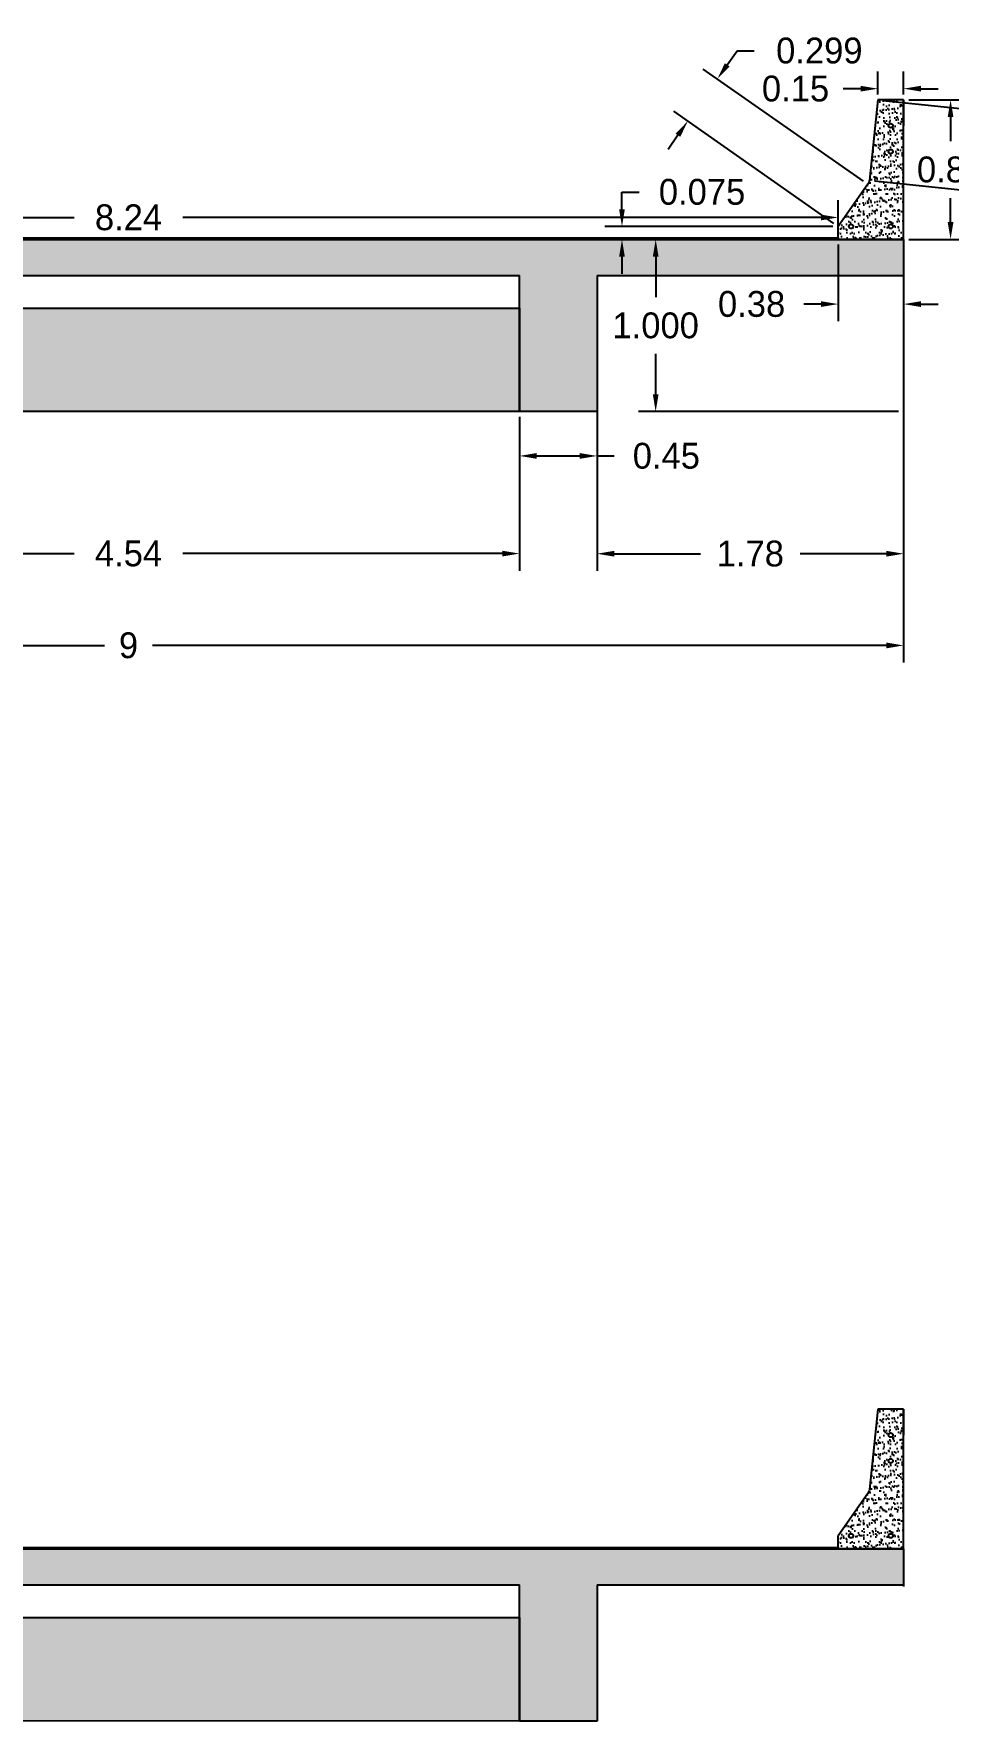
# Model space of a CAD drawing. Header units: metres. Extents: x 248.2 to 317, y 135.1 to 155.7.
# Drawn here: x 259.03 to 264.34, y 135.09 to 144.89 of the extents above; entities that cross this region are included whole.
import ezdxf

# ---------------------------------------------------------------- set-up
doc = ezdxf.new("R2010")
doc.units = ezdxf.units.M
doc.header["$LTSCALE"] = 0.001
for name, color, linetype in [('BARREIRA', 5, 'Continuous'), ('COTAS', 30, 'Continuous'), ('LONG. E TAB.', 3, 'Continuous'), ('PAVIMENTO', 250, 'Continuous'), ('Transversina', 205, 'Continuous')]:
    doc.layers.add(name, color=color, linetype=linetype)
doc.dimstyles.new('Annotative', dxfattribs={"dimtxt": 0.15, "dimasz": 0.1, "dimexe": 0.1, "dimexo": 0.03, "dimgap": 0.09, "dimtad": 0, "dimtih": 1, "dimtoh": 1, "dimdec": 3, "dimzin": 0, "dimdsep": 46, "dimtxsty": 'Standard', "dimcen": 0.09, "dimadec": 0, "dimazin": 0, "dimtfac": 1, "dimtdec": 3, "dimtofl": 0, "dimtmove": 0, "dimatfit": 3, "dimfxl": 1, "dimtolj": 1, "dimtzin": 0, "dimarcsym": 1})
pattern_1 = [(50, (0, -7.6006), (0.18218467, -0.015939086), [0.01905, -0.20955]), (355, (0, -7.6006), (-0.03524342, 0.19105685), [0.01524, -0.16764058]), (100.451445, (0.01518, -7.60192), (0.14694125, 0.17511775), [0.01619001, -0.17809024]), (46.1842, (0, -7.5498), (0.27107904, -0.04204233), [0.028575, -0.314325]), (96.63556, (0.0226, -7.5533), (0.23740413, 0.24742612), [0.02428502, -0.2671356]), (351.18415, (0, -7.5498), (0.23740413, 0.24742612), [0.02285997, -0.25145973]), (21, (0.0254, -7.5625), (0.15161439, -0.1022652), [0.01905, -0.20955]), (326, (0.0254, -7.5625), (0.06180203, 0.18418797), [0.01524, -0.16764]), (71.451445, (0.03803, -7.57102), (0.21341642, 0.08192277), [0.01619001, -0.17808994]), (37.5, (0, -7.600596), (0.003088603, 0.084555039), [0, -0.165608, 0, -0.17018, 0, -0.168275]), (7.5, (0, -7.6006), (0.066819663, 0.100180575), [0, -0.097028, 0, -0.161798, 0, -0.064135]), (327.5, (-0.05664, -7.600596), (0.135590595, -0.005728744), [0, -0.0635, 0, -0.19812, 0, -0.26289]), (317.5, (-0.08204, -7.6006), (0.14812918, 0.02542649), [0, -0.08255, 0, -0.131572, 0, -0.18669])]

# ---------------------------------------------------------------- blocks, each defined once
blk = doc.blocks.new('*D7')
at = {"layer": 'COTAS', "color": 0, "lineweight": -2, "ltscale": 80, "transparency": 16777216}
for p, q in [((255.0806, 143.4558), (255.0806, 141.2388)), ((264.0806, 143.4458), (264.0806, 141.2388)), ((255.1806, 141.3388), (259.4406, 141.3388)), ((263.9806, 141.3388), (259.7206, 141.3388))]:
    blk.add_line(p, q, dxfattribs=at)
at = {"layer": 'COTAS', "color": 0, "ltscale": 80, "transparency": 16777216}
for points in [[(255.1806, 141.3554), (255.1806, 141.3221), (255.0806, 141.3388)], [(263.9806, 141.3554), (263.9806, 141.3221), (264.0806, 141.3388)]]:
    blk.add_solid(points, dxfattribs=at)
at = {"layer": 'Defpoints', "color": 0, "ltscale": 80, "transparency": 16777216}
for p in [(255.0806, 143.4858), (264.0806, 143.4758), (264.0806, 141.3388)]:
    blk.add_point(p, dxfattribs=at)
at = {"layer": 'COTAS', "color": 0, "ltscale": 80, "transparency": 16777216, "insert": (259.5806, 141.3388), "char_height": 0.15, "attachment_point": 5}
blk.add_mtext('\\A1;9', dxfattribs=at)
blk = doc.blocks.new('*D8')
at = {"layer": 'COTAS', "color": 0, "lineweight": -2, "ltscale": 80, "transparency": 16777216}
for p, q in [((257.3106, 142.6667), (257.3106, 141.772)), ((261.8506, 142.6659), (261.8506, 141.772)), ((257.4106, 141.872), (259.2656, 141.872)), ((261.7506, 141.872), (259.8956, 141.872))]:
    blk.add_line(p, q, dxfattribs=at)
at = {"layer": 'COTAS', "color": 0, "ltscale": 80, "transparency": 16777216}
for points in [[(257.4106, 141.8887), (257.4106, 141.8553), (257.3106, 141.872)], [(261.7506, 141.8887), (261.7506, 141.8553), (261.8506, 141.872)]]:
    blk.add_solid(points, dxfattribs=at)
at = {"layer": 'Defpoints', "color": 0, "ltscale": 80, "transparency": 16777216}
for p in [(257.3106, 142.6967), (261.8506, 142.6959), (261.8506, 141.872)]:
    blk.add_point(p, dxfattribs=at)
at = {"layer": 'COTAS', "color": 0, "ltscale": 80, "transparency": 16777216, "insert": (259.5806, 141.872), "char_height": 0.15, "attachment_point": 5}
blk.add_mtext('\\A1;4.54', dxfattribs=at)
blk = doc.blocks.new('*D10')
at = {"layer": 'COTAS', "color": 0, "lineweight": -2, "ltscale": 80, "transparency": 16777216}
for p, q in [((255.4606, 143.7338), (255.4606, 143.923)), ((263.7006, 143.7338), (263.7006, 143.923)), ((255.5606, 143.823), (259.2656, 143.823)), ((263.6006, 143.823), (259.8956, 143.823))]:
    blk.add_line(p, q, dxfattribs=at)
at = {"layer": 'COTAS', "color": 0, "ltscale": 80, "transparency": 16777216}
for points in [[(255.5606, 143.8396), (255.5606, 143.8063), (255.4606, 143.823)], [(263.6006, 143.8396), (263.6006, 143.8063), (263.7006, 143.823)]]:
    blk.add_solid(points, dxfattribs=at)
at = {"layer": 'Defpoints', "color": 0, "ltscale": 80, "transparency": 16777216}
for p in [(263.7006, 143.823), (255.4606, 143.7038), (263.7006, 143.7038)]:
    blk.add_point(p, dxfattribs=at)
at = {"layer": 'COTAS', "color": 0, "ltscale": 80, "transparency": 16777216, "insert": (259.5806, 143.823), "char_height": 0.15, "attachment_point": 5}
blk.add_mtext('\\A1;8.24', dxfattribs=at)
blk = doc.blocks.new('*D14')
at = {"layer": 'COTAS', "color": 0, "lineweight": -2, "ltscale": 80, "transparency": 16777216}
for p, q in [((264.1106, 144.5058), (264.4532, 144.5058)), ((264.3532, 144.4058), (264.3532, 144.2658)), ((264.3532, 143.7958), (264.3532, 143.9358)), ((264.1106, 143.6958), (264.4532, 143.6958))]:
    blk.add_line(p, q, dxfattribs=at)
at = {"layer": 'COTAS', "color": 0, "ltscale": 80, "transparency": 16777216}
for points in [[(264.3365, 144.4058), (264.3698, 144.4058), (264.3532, 144.5058)], [(264.3365, 143.7958), (264.3698, 143.7958), (264.3532, 143.6958)]]:
    blk.add_solid(points, dxfattribs=at)
at = {"layer": 'Defpoints', "color": 0, "ltscale": 80, "transparency": 16777216}
for p in [(264.0806, 144.5058), (264.0806, 143.6958), (264.3532, 143.6958)]:
    blk.add_point(p, dxfattribs=at)
at = {"layer": 'COTAS', "color": 0, "ltscale": 80, "transparency": 16777216, "insert": (264.3532, 144.1008), "char_height": 0.15, "attachment_point": 5}
blk.add_mtext('\\A1;0.81', dxfattribs=at)
blk = doc.blocks.new('*D15')
at = {"layer": 'COTAS', "color": 0, "lineweight": -2, "ltscale": 80, "transparency": 16777216}
for p, q in [((263.9306, 144.5358), (263.9306, 144.6705)), ((264.0806, 144.5358), (264.0806, 144.6705)), ((263.8306, 144.5705), (263.7306, 144.5705)), ((264.1806, 144.5705), (264.2806, 144.5705))]:
    blk.add_line(p, q, dxfattribs=at)
at = {"layer": 'COTAS', "color": 0, "ltscale": 80, "transparency": 16777216}
for points in [[(263.8306, 144.5872), (263.8306, 144.5539), (263.9306, 144.5705)], [(264.1806, 144.5872), (264.1806, 144.5539), (264.0806, 144.5705)]]:
    blk.add_solid(points, dxfattribs=at)
at = {"layer": 'Defpoints', "color": 0, "ltscale": 80, "transparency": 16777216}
for p in [(263.9306, 144.5705), (263.9306, 144.5058), (264.0806, 144.5058)]:
    blk.add_point(p, dxfattribs=at)
at = {"layer": 'COTAS', "color": 0, "ltscale": 80, "transparency": 16777216, "insert": (263.4531, 144.5705), "char_height": 0.15, "attachment_point": 5}
blk.add_mtext('\\A1;0.15', dxfattribs=at)
blk = doc.blocks.new('*D16')
at = {"layer": 'COTAS', "color": 0, "lineweight": -2, "ltscale": 80, "transparency": 16777216}
for p, q in [((263.7006, 143.6658), (263.7006, 143.2201)), ((264.0806, 143.6658), (264.0806, 143.2201)), ((263.6006, 143.3201), (263.5006, 143.3201)), ((264.1806, 143.3201), (264.2806, 143.3201))]:
    blk.add_line(p, q, dxfattribs=at)
at = {"layer": 'COTAS', "color": 0, "ltscale": 80, "transparency": 16777216}
for points in [[(263.6006, 143.3368), (263.6006, 143.3034), (263.7006, 143.3201)], [(264.1806, 143.3368), (264.1806, 143.3034), (264.0806, 143.3201)]]:
    blk.add_solid(points, dxfattribs=at)
at = {"layer": 'Defpoints', "color": 0, "ltscale": 80, "transparency": 16777216}
for p in [(263.7006, 143.6958), (264.0806, 143.6958), (263.7006, 143.3201)]:
    blk.add_point(p, dxfattribs=at)
at = {"layer": 'COTAS', "color": 0, "ltscale": 80, "transparency": 16777216, "insert": (263.1981, 143.3201), "char_height": 0.15, "attachment_point": 5}
blk.add_mtext('\\A1;0.38', dxfattribs=at)
blk = doc.blocks.new('*D17')
at = {"layer": 'COTAS', "color": 0, "lineweight": -2, "ltscale": 80, "transparency": 16777216}
for p, q in [((261.8506, 142.6659), (261.8506, 142.3388)), ((262.3006, 142.6658), (262.3006, 142.3388)), ((261.9506, 142.4388), (262.2006, 142.4388)), ((262.3006, 142.4388), (262.4006, 142.4388))]:
    blk.add_line(p, q, dxfattribs=at)
at = {"layer": 'COTAS', "color": 0, "ltscale": 80, "transparency": 16777216}
for points in [[(261.9506, 142.4554), (261.9506, 142.4221), (261.8506, 142.4388)], [(262.2006, 142.4554), (262.2006, 142.4221), (262.3006, 142.4388)]]:
    blk.add_solid(points, dxfattribs=at)
at = {"layer": 'Defpoints', "color": 0, "ltscale": 80, "transparency": 16777216}
for p in [(261.8506, 142.6959), (262.3006, 142.6958), (262.3006, 142.4388)]:
    blk.add_point(p, dxfattribs=at)
at = {"layer": 'COTAS', "color": 0, "ltscale": 80, "transparency": 16777216, "insert": (262.7031, 142.4388), "char_height": 0.15, "attachment_point": 5}
blk.add_mtext('\\A1;0.45', dxfattribs=at)
blk = doc.blocks.new('*D19')
at = {"layer": 'COTAS', "color": 0, "lineweight": -2, "ltscale": 80, "transparency": 16777216}
for p, q in [((262.3006, 143.4458), (262.3006, 141.7711)), ((264.0806, 143.4458), (264.0806, 141.7711)), ((262.4006, 141.8711), (262.9006, 141.8711)), ((263.9806, 141.8711), (263.4806, 141.8711))]:
    blk.add_line(p, q, dxfattribs=at)
at = {"layer": 'COTAS', "color": 0, "ltscale": 80, "transparency": 16777216}
for points in [[(262.4006, 141.8878), (262.4006, 141.8544), (262.3006, 141.8711)], [(263.9806, 141.8878), (263.9806, 141.8544), (264.0806, 141.8711)]]:
    blk.add_solid(points, dxfattribs=at)
at = {"layer": 'Defpoints', "color": 0, "ltscale": 80, "transparency": 16777216}
for p in [(262.3006, 143.4758), (264.0806, 143.4758), (264.0806, 141.8711)]:
    blk.add_point(p, dxfattribs=at)
at = {"layer": 'COTAS', "color": 0, "ltscale": 80, "transparency": 16777216, "insert": (263.1906, 141.8711), "char_height": 0.15, "attachment_point": 5}
blk.add_mtext('\\A1;1.78', dxfattribs=at)
blk = doc.blocks.new('*D21')
at = {"layer": 'COTAS', "color": 0, "lineweight": -2, "ltscale": 80, "transparency": 16777216}
for p, q in [((262.4454, 143.8708), (262.4454, 143.9708)), ((262.4454, 143.9708), (262.5454, 143.9708)), ((263.6706, 143.7708), (262.3454, 143.7708)), ((263.6706, 143.6958), (262.3454, 143.6958)), ((262.4454, 143.5958), (262.4454, 143.4958))]:
    blk.add_line(p, q, dxfattribs=at)
at = {"layer": 'COTAS', "color": 0, "ltscale": 80, "transparency": 16777216}
for points in [[(262.4288, 143.8708), (262.4621, 143.8708), (262.4454, 143.7708)], [(262.4288, 143.5958), (262.4621, 143.5958), (262.4454, 143.6958)]]:
    blk.add_solid(points, dxfattribs=at)
at = {"layer": 'Defpoints', "color": 0, "ltscale": 80, "transparency": 16777216}
for p in [(262.4454, 143.7708), (263.7006, 143.7708), (263.7006, 143.6958)]:
    blk.add_point(p, dxfattribs=at)
at = {"layer": 'COTAS', "color": 0, "ltscale": 80, "transparency": 16777216, "insert": (262.9104, 143.9708), "char_height": 0.15, "attachment_point": 5}
blk.add_mtext('\\A1;0.075', dxfattribs=at)
blk = doc.blocks.new('*D23')
at = {"layer": 'COTAS', "color": 0, "lineweight": -2, "ltscale": 80, "transparency": 16777216}
for p, q in [((263.0566, 144.7091), (263.1139, 144.791)), ((263.1139, 144.791), (263.2139, 144.791)), ((263.8476, 144.033), (262.9173, 144.6845)), ((263.676, 143.788), (262.7458, 144.4396)), ((262.7703, 144.3003), (262.7129, 144.2184))]:
    blk.add_line(p, q, dxfattribs=at)
at = {"layer": 'COTAS', "color": 0, "ltscale": 80, "transparency": 16777216}
for points in [[(263.0429, 144.7186), (263.0702, 144.6995), (262.9992, 144.6272)], [(262.7566, 144.3099), (262.7839, 144.2908), (262.8277, 144.3822)]]:
    blk.add_solid(points, dxfattribs=at)
at = {"layer": 'Defpoints', "color": 0, "ltscale": 80, "transparency": 16777216}
for p in [(262.9992, 144.6272), (263.8721, 144.0158), (263.7006, 143.7708)]:
    blk.add_point(p, dxfattribs=at)
at = {"layer": 'COTAS', "color": 0, "ltscale": 80, "transparency": 16777216, "insert": (263.5914, 144.791), "char_height": 0.15, "attachment_point": 5}
blk.add_mtext('\\A1;0.299', dxfattribs=at)
blk = doc.blocks.new('*D25')
at = {"layer": 'COTAS', "color": 0, "lineweight": -2, "ltscale": 80, "transparency": 16777216}
for p, q in [((263.9604, 144.5027), (265.2789, 144.3654)), ((265.1898, 144.4752), (265.2001, 144.5747)), ((263.9118, 144.036), (265.2303, 143.8986)), ((265.1204, 143.8095), (265.1101, 143.7101))]:
    blk.add_line(p, q, dxfattribs=at)
at = {"layer": 'COTAS', "color": 0, "ltscale": 80, "transparency": 16777216}
for points in [[(265.1732, 144.4769), (265.2064, 144.4735), (265.1794, 144.3757)], [(265.1039, 143.8113), (265.137, 143.8078), (265.1308, 143.909)]]:
    blk.add_solid(points, dxfattribs=at)
at = {"layer": 'Defpoints', "color": 0, "ltscale": 80, "transparency": 16777216}
for p in [(263.9306, 144.5058), (263.882, 144.0391), (265.1308, 143.909)]:
    blk.add_point(p, dxfattribs=at)
at = {"layer": 'COTAS', "color": 0, "ltscale": 80, "transparency": 16777216, "insert": (265.1551, 144.1424), "char_height": 0.15, "attachment_point": 5}
blk.add_mtext('\\A1;0.469', dxfattribs=at)
blk = doc.blocks.new('*D34')
at = {"layer": 'COTAS', "color": 0, "lineweight": -2, "ltscale": 80, "transparency": 16777216}
for p, q in [((264.0506, 143.6958), (262.5412, 143.6958)), ((262.6412, 143.5958), (262.6412, 143.3607)), ((262.6412, 142.7957), (262.6412, 143.0307)), ((264.0506, 142.6957), (262.5412, 142.6957))]:
    blk.add_line(p, q, dxfattribs=at)
at = {"layer": 'COTAS', "color": 0, "ltscale": 80, "transparency": 16777216}
for points in [[(262.6246, 143.5958), (262.6579, 143.5958), (262.6412, 143.6958)], [(262.6246, 142.7957), (262.6579, 142.7957), (262.6412, 142.6957)]]:
    blk.add_solid(points, dxfattribs=at)
at = {"layer": 'Defpoints', "color": 0, "ltscale": 80, "transparency": 16777216}
for p in [(264.0806, 143.6958), (262.6412, 142.6957), (264.0806, 142.6957)]:
    blk.add_point(p, dxfattribs=at)
at = {"layer": 'COTAS', "color": 0, "ltscale": 80, "transparency": 16777216, "insert": (262.6412, 143.1957), "char_height": 0.15, "attachment_point": 5}
blk.add_mtext('\\A1;1.000', dxfattribs=at)

msp = doc.modelspace()

# ---------------------------------------------------------------- hatches: boundary and pattern name
at = {"layer": 'Defpoints', "ltscale": 80}
h = msp.add_hatch(dxfattribs=at)
h.set_pattern_fill('AR-SAND', color=5, scale=0.001)
edge = h.paths.add_edge_path()
edge.add_line((264.0806, 144.5058), (263.9306, 144.5058))
edge.add_line((263.9306, 144.5058), (263.882, 144.0391))
edge.add_spline(control_points=[(263.882, 144.0391), (263.8811, 144.0307), (263.877, 144.0227), (263.8721, 144.0158)], knot_values=[0, 0, 0, 0, 0.025312, 0.025312, 0.025312, 0.025312], degree=3, periodic=0)
edge.add_line((263.8721, 144.0158), (263.7006, 143.7708))
edge.add_line((263.7006, 143.7708), (263.7006, 143.6958))
edge.add_line((263.7006, 143.6958), (263.7756, 143.6958))
edge.add_line((263.7756, 143.6958), (264.0806, 143.6958))
edge.add_line((264.0806, 143.6958), (264.0806, 144.5058))
h.paths.add_polyline_path([(264.0181, 143.7708, -1), (263.9931, 143.7708, -1)], flags=16)
h.paths.add_polyline_path([(263.7881, 143.7708, -1), (263.7631, 143.7708, -1)], flags=16)
h.paths.add_polyline_path([(263.9931, 144.2058, -1), (264.0181, 144.2058, -1)], flags=16)
h.paths.add_polyline_path([(263.9931, 144.3558, -1), (264.0181, 144.3558, -1)], flags=16)
at = {"layer": 'Defpoints', "ltscale": 80, "true_color": 0x000000}
h = msp.add_hatch(color=18, dxfattribs=at)
h.dxf.hatch_style = 1
h.paths.add_polyline_path([(263.7006, 143.7038), (255.4606, 143.7038), (255.4606, 143.6958), (263.7006, 143.6958)])
at = {"layer": 'Defpoints', "ltscale": 80}
h = msp.add_hatch(dxfattribs=at)
h.set_pattern_fill('AR-CONC', color=3, scale=0.001)
h.paths.add_polyline_path([(264.0806, 143.6958), (264.0056, 143.6958), (263.7006, 143.6958), (255.0806, 143.6958), (255.0806, 143.4858), (256.8606, 143.4858), (256.8606, 142.6958), (256.8621, 142.6967), (257.3106, 142.6945), (257.3106, 143.4847), (261.8506, 143.4869), (261.8506, 142.6959), (262.3006, 142.6958), (262.3006, 143.4858), (264.0806, 143.4858)])
h = msp.add_hatch(dxfattribs=at)
h.set_pattern_fill('AR-SAND', color=5, scale=0.001)
h.set_pattern_definition([(37.5, (0, -7.600596), (-0.0016000313, 0.0489413237), [0, -0.038608, 0, -0.04318, 0, -0.041275]), (7.5, (0, -7.600596), (0.044952328, 0.07168251), [0, -0.020828, 0, -0.034798, 0, -0.013335]), (327.5, (-0.03124, -7.600596), (0.079099237, 0.0001437185), [0, -0.0127, 0, -0.04572, 0, -0.05969]), (317.5, (-0.03124, -7.600596), (0.076355645, 0.022292932), [0, -0.00635, 0, -0.029972, 0, -0.03429])])
edge = h.paths.add_edge_path()
edge.add_line((264.0806, 136.9052), (263.9306, 136.9052))
edge.add_line((263.9306, 136.9052), (263.882, 136.4385))
edge.add_spline(control_points=[(263.882, 136.4385), (263.8811, 136.4301), (263.877, 136.4221), (263.8721, 136.4152)], knot_values=[0, 0, 0, 0, 0.025312, 0.025312, 0.025312, 0.025312], degree=3, periodic=0)
edge.add_line((263.8721, 136.4152), (263.7006, 136.1702))
edge.add_line((263.7006, 136.1702), (263.7006, 136.0952))
edge.add_line((263.7006, 136.0952), (263.7756, 136.0952))
edge.add_line((263.7756, 136.0952), (264.0806, 136.0952))
edge.add_line((264.0806, 136.0952), (264.0806, 136.9052))
h.paths.add_polyline_path([(264.0181, 136.1702, -1), (263.9931, 136.1702, -1)], flags=16)
h.paths.add_polyline_path([(263.7881, 136.1702, -1), (263.7631, 136.1702, -1)], flags=16)
h.paths.add_polyline_path([(263.9931, 136.6052, -1), (264.0181, 136.6052, -1)], flags=16)
h.paths.add_polyline_path([(263.9931, 136.7552, -1), (264.0181, 136.7552, -1)], flags=16)
h = msp.add_hatch(dxfattribs=at)
h.set_pattern_fill('AR-CONC', color=3, scale=0.001)
h.set_pattern_definition(pattern_1)
h.paths.add_polyline_path([(264.0806, 136.0952), (264.0056, 136.0952), (263.7006, 136.0952), (255.0806, 136.0952), (255.0806, 135.8852), (256.8606, 135.8852), (256.8606, 135.0952), (256.8621, 135.0961), (257.3106, 135.0939), (257.3106, 135.8841), (261.8506, 135.8863), (261.8506, 135.0953), (262.3006, 135.0952), (262.3006, 135.8852), (264.0806, 135.8852)])
at = {"layer": 'Defpoints', "ltscale": 80, "true_color": 0x000000}
h = msp.add_hatch(color=18, dxfattribs=at)
h.dxf.hatch_style = 1
h.paths.add_polyline_path([(263.7006, 136.1032), (255.4606, 136.1032), (255.4606, 136.0952), (263.7006, 136.0952)])
at = {"layer": 'Transversina', "ltscale": 80, "true_color": 0xa953a0}
h = msp.add_hatch(dxfattribs=at)
h.set_pattern_fill('AR-CONC', color=215, scale=0.001)
h.paths.add_polyline_path([(261.8506, 142.6959), (261.8506, 143.2958), (257.3106, 143.2967), (257.3106, 142.6968)])
h = msp.add_hatch(dxfattribs=at)
h.set_pattern_fill('AR-CONC', color=215, scale=0.001)
h.set_pattern_definition(pattern_1)
h.paths.add_polyline_path([(261.8506, 135.0953), (261.8506, 135.6952), (257.3106, 135.6961), (257.3106, 135.0962)])

# ---------------------------------------------------------------- linework, layer by layer
at = {"layer": 'BARREIRA', "color": 5, "ltscale": 80}
for p, q in [((263.9306, 144.5058), (263.882, 144.0391)), ((264.0806, 144.5058), (263.9306, 144.5058)), ((264.0806, 143.6958), (264.0806, 144.5058)), ((263.8721, 144.0158), (263.7006, 143.7708)), ((263.7006, 143.6958), (263.7006, 143.7708)), ((264.0806, 143.6958), (263.7006, 143.6958)), ((263.7006, 143.6958), (263.7756, 143.6958)), ((263.9306, 136.9052), (263.882, 136.4385)), ((264.0806, 136.9052), (263.9306, 136.9052)), ((264.0806, 136.0952), (264.0806, 136.9052)), ((263.8721, 136.4152), (263.7006, 136.1702)), ((263.7006, 136.0952), (263.7006, 136.1702)), ((264.0806, 136.0952), (263.7006, 136.0952)), ((263.7006, 136.0952), (263.7756, 136.0952))]:
    msp.add_line(p, q, dxfattribs=at)
for centre in [(264.0056, 144.3558), (264.0056, 144.2058), (263.7756, 143.7708), (264.0056, 143.7708), (264.0056, 136.7552), (264.0056, 136.6052), (263.7756, 136.1702), (264.0056, 136.1702)]:
    msp.add_circle(centre, 0.0125, dxfattribs=at)
at = {"layer": 'BARREIRA', "color": 5}
for points in [[(263.882, 144.0391), (263.8811, 144.0307), (263.877, 144.0227), (263.8721, 144.0158)], [(263.882, 136.4385), (263.8811, 136.4301), (263.877, 136.4221), (263.8721, 136.4152)]]:
    msp.add_open_spline(points, degree=3, dxfattribs=at)
at = {"layer": 'Defpoints', "color": 5, "ltscale": 80}
for p, q in [((264.0806, 144.5058), (264.0806, 144.3558)), ((264.0806, 143.6958), (264.0056, 143.6958)), ((264.0806, 136.9052), (264.0806, 136.7552)), ((264.0806, 136.0952), (264.0056, 136.0952))]:
    msp.add_line(p, q, dxfattribs=at)
at = {"layer": 'Defpoints', "ltscale": 80}
for p, q in [((255.4606, 143.7038), (263.7006, 143.7038)), ((255.0806, 143.6958), (264.0806, 143.6958)), ((255.0806, 136.0952), (264.0806, 136.0952)), ((255.4606, 136.1032), (263.7006, 136.1032))]:
    msp.add_line(p, q, dxfattribs=at)
at = {"layer": 'Defpoints', "color": 3, "ltscale": 80}
msp.add_line((262.3006, 142.6958), (261.8506, 142.6959), dxfattribs=at)
at = {"layer": 'LONG. E TAB.', "color": 3, "ltscale": 80}
for p, q in [((264.0806, 143.6958), (264.0806, 143.4758)), ((257.3106, 143.4858), (261.8506, 143.4858)), ((261.8506, 142.6959), (261.8506, 143.4858)), ((262.3006, 143.4858), (262.3006, 142.6958)), ((262.3006, 143.4858), (264.0806, 143.4858)), ((262.3006, 143.4758), (262.3006, 142.6958)), ((264.0806, 136.0952), (264.0806, 135.8752)), ((257.3106, 135.8852), (261.8506, 135.8852)), ((261.8506, 135.0953), (261.8506, 135.8852)), ((262.3006, 135.8852), (264.0806, 135.8852)), ((262.3006, 135.8852), (262.3006, 135.0952)), ((262.3006, 135.8752), (262.3006, 135.0952)), ((262.3006, 135.0952), (261.8506, 135.0953))]:
    msp.add_line(p, q, dxfattribs=at)
at = {"layer": 'PAVIMENTO', "color": 18, "ltscale": 80, "true_color": 0x000000}
for points in [[(255.4606, 143.7038), (263.7006, 143.7038), (263.7006, 143.6958), (255.4606, 143.6958)], [(255.4606, 136.1032), (263.7006, 136.1032), (263.7006, 136.0952), (255.4606, 136.0952)]]:
    msp.add_lwpolyline(points, close=True, dxfattribs=at)
at = {"layer": 'Transversina', "ltscale": 80}
for p, q in [((257.3106, 143.2967), (261.8506, 143.2958)), ((261.8506, 143.2958), (261.8506, 142.6959)), ((261.8506, 142.6959), (257.3106, 142.6967)), ((257.3106, 135.6961), (261.8506, 135.6952)), ((261.8506, 135.6952), (261.8506, 135.0953)), ((261.8506, 135.0953), (257.3106, 135.0961))]:
    msp.add_line(p, q, dxfattribs=at)

# ---------------------------------------------------------------- dimensions: what is measured, and where the dimension line sits
at = {"layer": 'COTAS', "ltscale": 80}
for p1, p2, distance, picture, middle in [((263.7006, 143.7708), (263.8721, 144.0158), 1.0657, '*D23', (263.5914, 144.791)), ((263.9306, 144.5058), (263.882, 144.0391), 1.2556, '*D25', (265.1551, 144.1424))]:
    dim = msp.add_aligned_dim(p1=p1, p2=p2, distance=distance, dimstyle='Annotative', dxfattribs=at)
    dim.commit()
    dim.dimension.update_dxf_attribs({"geometry": picture, "text_midpoint": middle})
for base, p1, p2, picture, middle in [((263.9306, 144.5705), (264.0806, 144.5058), (263.9306, 144.5058), '*D15', (263.4531, 144.5705)), ((263.7006, 143.3201), (264.0806, 143.6958), (263.7006, 143.6958), '*D16', (263.1981, 143.3201)), ((264.0806, 141.8711), (262.3006, 143.4758), (264.0806, 143.4758), '*D19', (263.1906, 141.8711)), ((261.8506, 141.872), (257.3106, 142.6967), (261.8506, 142.6959), '*D8', (259.5806, 141.872)), ((262.3006, 142.4388), (261.8506, 142.6959), (262.3006, 142.6958), '*D17', (262.7031, 142.4388))]:
    dim = msp.add_linear_dim(base=base, p1=p1, p2=p2, dimstyle='Annotative', override={"dimdec": 2}, dxfattribs=at)
    dim.commit()
    dim.dimension.update_dxf_attribs({"geometry": picture, "text_midpoint": middle})
dim = msp.add_linear_dim(base=(264.3532, 143.6958), p1=(264.0806, 144.5058), p2=(264.0806, 143.6958), angle=90, dimstyle='Annotative', override={"dimdec": 2}, dxfattribs=at)
dim.commit()
dim.dimension.update_dxf_attribs({"geometry": '*D14', "text_midpoint": (264.3532, 144.1008)})
for base, p1, p2, picture, middle in [((262.4454, 143.7708), (263.7006, 143.6958), (263.7006, 143.7708), '*D21', (262.9104, 143.9708)), ((262.6412, 142.6957), (264.0806, 143.6958), (264.0806, 142.6957), '*D34', (262.6412, 143.1957))]:
    dim = msp.add_linear_dim(base=base, p1=p1, p2=p2, angle=90, dimstyle='Annotative', dxfattribs=at)
    dim.commit()
    dim.dimension.update_dxf_attribs({"geometry": picture, "text_midpoint": middle})
for base, p1, p2, override, picture, middle in [((263.7006, 143.823), (255.4606, 143.7038), (263.7006, 143.7038), {"dimdec": 2}, '*D10', (259.5806, 143.823)), ((264.0806, 141.3388), (255.0806, 143.4858), (264.0806, 143.4758), {"dimdec": 0}, '*D7', (259.5806, 141.3388))]:
    dim = msp.add_linear_dim(base=base, p1=p1, p2=p2, dimstyle='Annotative', override=override, dxfattribs=at)
    dim.commit()
    dim.dimension.update_dxf_attribs({"geometry": picture, "text_midpoint": middle, "dimtype": 160})

doc.saveas('drawing.dxf')
